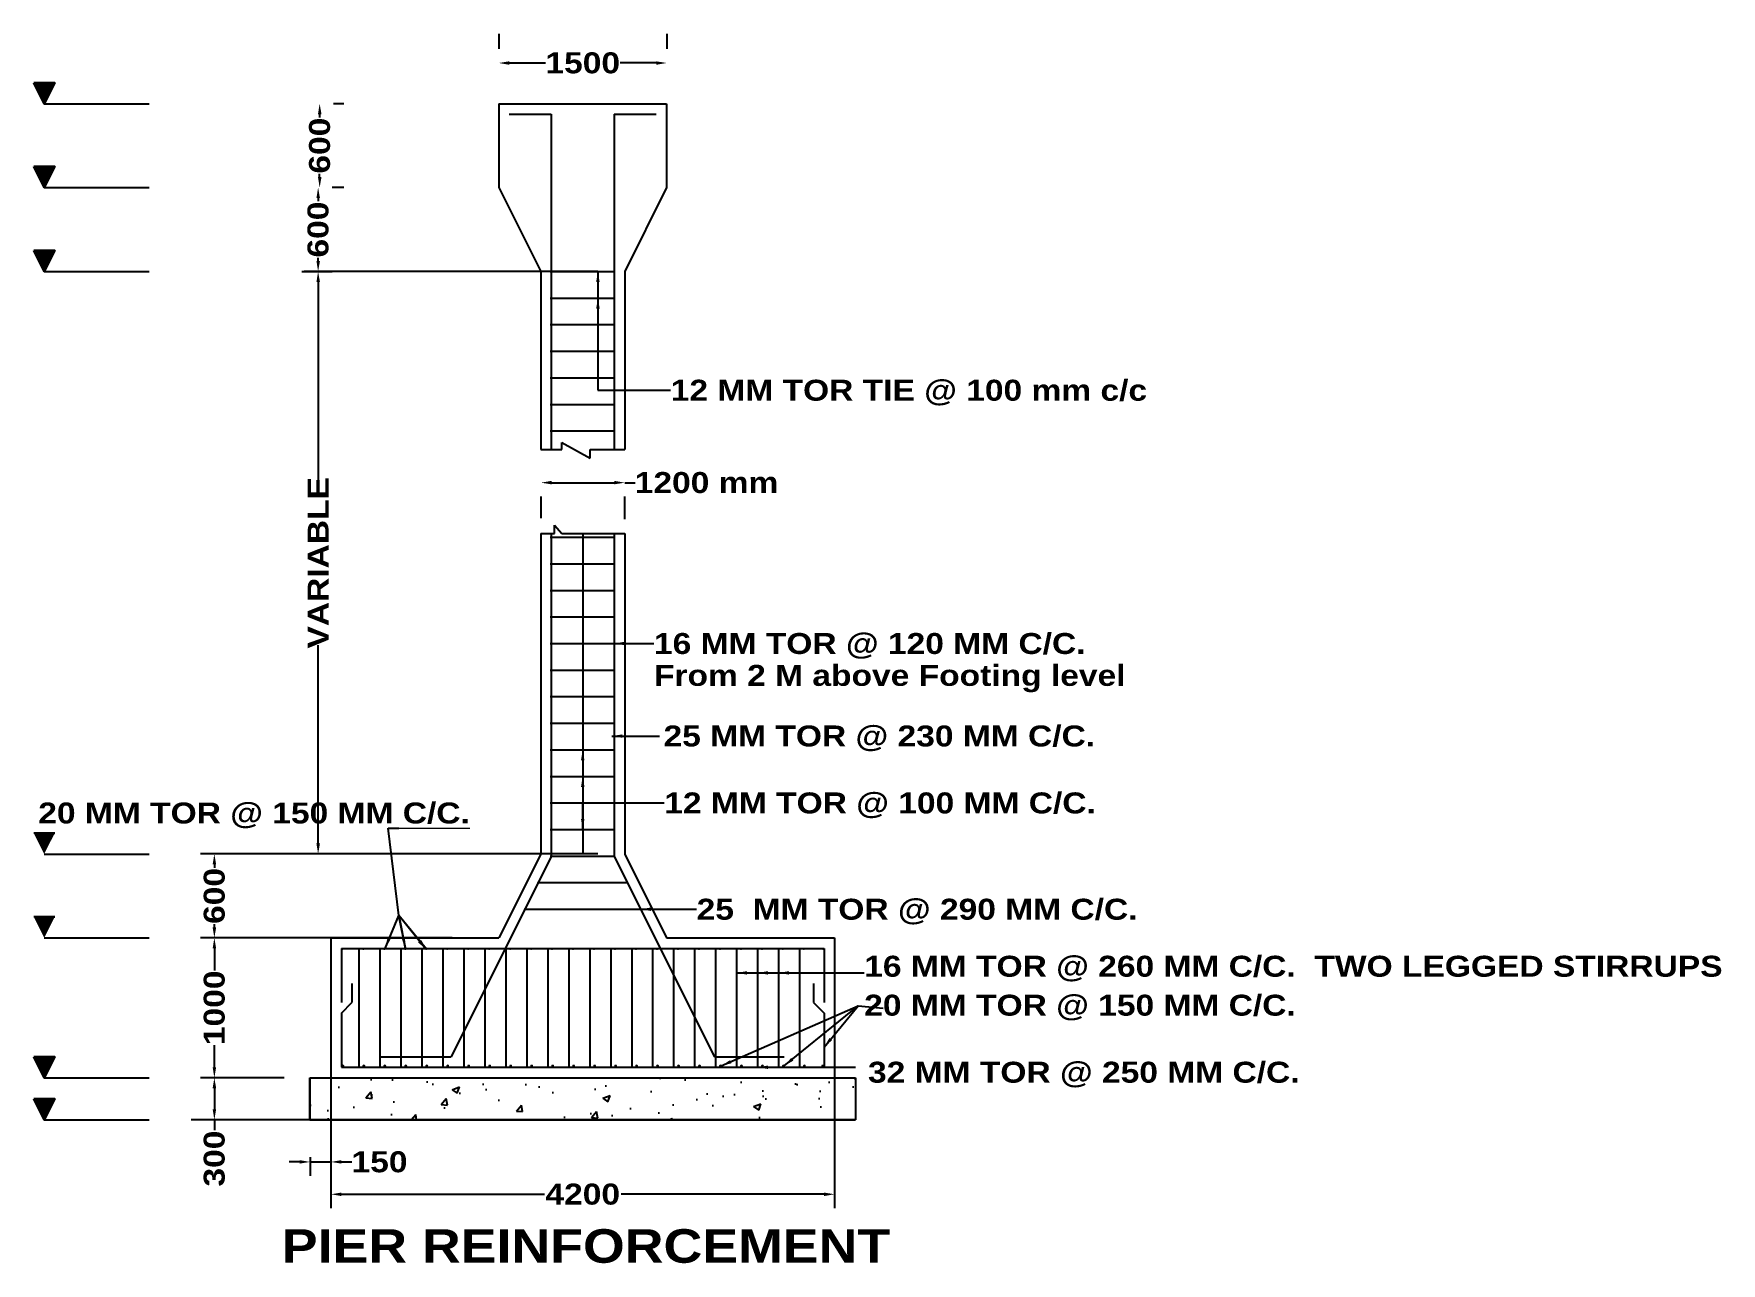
# Model space of a CAD drawing. Header units: millimetres. Extents: x 5226 to 17291, y -7952 to 839.
import ezdxf

# ---------------------------------------------------------------- set-up
doc = ezdxf.new("R2010")
doc.units = ezdxf.units.MM
doc.header["$MEASUREMENT"] = 0
doc.styles.get("Standard").update_dxf_attribs({"font": 'ariblk.TTF'})
doc.dimstyles.new('ISO-25', dxfattribs={"dimtxt": 150, "dimasz": 75, "dimexe": 100, "dimexo": 500, "dimtad": 0, "dimtxsty": 'Standard', "dimcen": 75, "dimadec": 0, "dimazin": 0, "dimtfac": 1, "dimtmove": 0, "dimatfit": 2, "dimfxl": 0, "dimarcsym": 0})
pattern_1 = [(90, (0, -600), (-3, 3), [3, -3]), (90, (0.5, -600), (-3, 3), [3, -3]), (90, (1, -600), (-3, 3), [3, -3]), (90, (1.5, -600), (-3, 3), [3, -3]), (90, (2, -600), (-3, 3), [3, -3]), (90, (2.5, -600), (-3, 3), [3, -3]), (90, (3, -600), (-3, 3), [3, -3]), (0, (0, -597), (3, -3), [3, -3]), (0, (0, -596.5), (3, -3), [3, -3]), (0, (0, -596), (3, -3), [3, -3]), (0, (0, -595.5), (3, -3), [3, -3]), (0, (0, -595), (3, -3), [3, -3]), (0, (0, -594.5), (3, -3), [3, -3]), (0, (0, -594), (3, -3), [3, -3])]
pattern_2 = [(90, (0, -1200), (-3, 3), [3, -3]), (90, (0.5, -1200), (-3, 3), [3, -3]), (90, (1, -1200), (-3, 3), [3, -3]), (90, (1.5, -1200), (-3, 3), [3, -3]), (90, (2, -1200), (-3, 3), [3, -3]), (90, (2.5, -1200), (-3, 3), [3, -3]), (90, (3, -1200), (-3, 3), [3, -3]), (0, (0, -1197), (3, -3), [3, -3]), (0, (0, -1196.5), (3, -3), [3, -3]), (0, (0, -1196), (3, -3), [3, -3]), (0, (0, -1195.5), (3, -3), [3, -3]), (0, (0, -1195), (3, -3), [3, -3]), (0, (0, -1194.5), (3, -3), [3, -3]), (0, (0, -1194), (3, -3), [3, -3])]
pattern_3 = [(90, (-9e-13, -7265.2818), (-3, 3), [3, -3]), (90, (0.5, -7265.2818), (-3, 3), [3, -3]), (90, (1, -7265.2818), (-3, 3), [3, -3]), (90, (1.5, -7265.2818), (-3, 3), [3, -3]), (90, (2, -7265.2818), (-3, 3), [3, -3]), (90, (2.5, -7265.2818), (-3, 3), [3, -3]), (90, (3, -7265.2818), (-3, 3), [3, -3]), (0, (-9e-13, -7262.2818), (3, -3), [3, -3]), (0, (-9e-13, -7261.7818), (3, -3), [3, -3]), (0, (-9e-13, -7261.2818), (3, -3), [3, -3]), (0, (-9e-13, -7260.7818), (3, -3), [3, -3]), (0, (-9e-13, -7260.2818), (3, -3), [3, -3]), (0, (-9e-13, -7259.7818), (3, -3), [3, -3]), (0, (-9e-13, -7259.2818), (3, -3), [3, -3])]
pattern_4 = [(90, (-9e-13, -6965.2818), (-3, 3), [3, -3]), (90, (0.5, -6965.2818), (-3, 3), [3, -3]), (90, (1, -6965.2818), (-3, 3), [3, -3]), (90, (1.5, -6965.2818), (-3, 3), [3, -3]), (90, (2, -6965.2818), (-3, 3), [3, -3]), (90, (2.5, -6965.2818), (-3, 3), [3, -3]), (90, (3, -6965.2818), (-3, 3), [3, -3]), (0, (-9e-13, -6962.2818), (3, -3), [3, -3]), (0, (-9e-13, -6961.7818), (3, -3), [3, -3]), (0, (-9e-13, -6961.2818), (3, -3), [3, -3]), (0, (-9e-13, -6960.7818), (3, -3), [3, -3]), (0, (-9e-13, -6960.2818), (3, -3), [3, -3]), (0, (-9e-13, -6959.7818), (3, -3), [3, -3]), (0, (-9e-13, -6959.2818), (3, -3), [3, -3])]

# ---------------------------------------------------------------- blocks, each defined once
blk = doc.blocks.new('*D1')
at = {"color": 0, "linetype": 'ByBlock', "lineweight": -2}
for p, q in [((7270, 264), (7270, 241)), ((7443, 339), (7370, 339)), ((7270, -186), (7270, -163)), ((7443, -261), (7370, -261))]:
    blk.add_line(p, q, dxfattribs=at)
at = {"color": 0, "linetype": 'ByBlock', "lineweight": 0}
for points in [[(7258, 264), (7283, 264), (7270, 339)], [(7258, -186), (7283, -186), (7270, -261)]]:
    blk.add_solid(points, dxfattribs=at)
at = {"layer": 'Defpoints', "color": 0, "linetype": 'ByBlock', "lineweight": 0}
for p in [(6943, 339), (6943, -261), (7270, -261)]:
    blk.add_point(p, dxfattribs=at)
at = {"color": 0, "linetype": 'ByBlock', "lineweight": 25, "insert": (7270, 39), "char_height": 150, "attachment_point": 5, "rotation": 90}
blk.add_mtext('600', dxfattribs=at)
blk = doc.blocks.new('*D2')
at = {"color": 0, "linetype": 'ByBlock', "lineweight": -2}
for p, q in [((8551, 839), (8551, 730)), ((9751, 839), (9751, 730)), ((8626, 630), (8884, 630)), ((9676, 630), (9418, 630))]:
    blk.add_line(p, q, dxfattribs=at)
at = {"color": 0, "linetype": 'ByBlock', "lineweight": 0}
for points in [[(8626, 642), (8626, 617), (8551, 630)], [(9676, 642), (9676, 617), (9751, 630)]]:
    blk.add_solid(points, dxfattribs=at)
at = {"layer": 'Defpoints', "color": 0, "linetype": 'ByBlock', "lineweight": 0}
for p in [(9751, 630), (8551, 339), (9751, 339)]:
    blk.add_point(p, dxfattribs=at)
at = {"color": 0, "linetype": 'ByBlock', "lineweight": 25, "insert": (9151, 630), "char_height": 150, "attachment_point": 5}
blk.add_mtext('1500', dxfattribs=at)
blk = doc.blocks.new('*D3')
at = {"color": 0, "linetype": 'ByBlock', "lineweight": -2}
for p, q in [((7259, -336), (7259, -359)), ((7443, -261), (7359, -261)), ((7259, -786), (7259, -763)), ((7143, -861), (7359, -861))]:
    blk.add_line(p, q, dxfattribs=at)
at = {"color": 0, "linetype": 'ByBlock', "lineweight": 0}
for points in [[(7247, -336), (7272, -336), (7259, -261)], [(7247, -786), (7272, -786), (7259, -861)]]:
    blk.add_solid(points, dxfattribs=at)
at = {"layer": 'Defpoints', "color": 0, "linetype": 'ByBlock', "lineweight": 0}
for p in [(6943, -261), (6643, -861), (7259, -861)]:
    blk.add_point(p, dxfattribs=at)
at = {"color": 0, "linetype": 'ByBlock', "lineweight": 25, "insert": (7259, -561), "char_height": 150, "attachment_point": 5, "rotation": 90}
blk.add_mtext('600', dxfattribs=at)
blk = doc.blocks.new('*D4')
at = {"color": 0, "linetype": 'ByBlock', "lineweight": -2}
for p, q in [((9259, -861), (7159, -861)), ((7259, -936), (7259, -2354)), ((7259, -4951), (7259, -3533)), ((9259, -5026), (7159, -5026))]:
    blk.add_line(p, q, dxfattribs=at)
at = {"color": 0, "linetype": 'ByBlock', "lineweight": 0}
for points in [[(7247, -936), (7272, -936), (7259, -861)], [(7247, -4951), (7272, -4951), (7259, -5026)]]:
    blk.add_solid(points, dxfattribs=at)
at = {"layer": 'Defpoints', "color": 0, "linetype": 'ByBlock', "lineweight": 0}
for p in [(9759, -861), (7259, -5026), (9759, -5026)]:
    blk.add_point(p, dxfattribs=at)
at = {"color": 0, "linetype": 'ByBlock', "lineweight": 25, "insert": (7259, -2944), "char_height": 150, "attachment_point": 5, "rotation": 90}
blk.add_mtext('VARIABLE', dxfattribs=at)
blk = doc.blocks.new('*D5')
at = {"color": 0, "linetype": 'ByBlock', "lineweight": -2}
for p, q in [((8517, -5026), (6417, -5026)), ((6517, -5101), (6517, -5125)), ((6517, -5551), (6517, -5528)), ((8217, -5626), (6417, -5626))]:
    blk.add_line(p, q, dxfattribs=at)
at = {"color": 0, "linetype": 'ByBlock', "lineweight": 0}
for points in [[(6505, -5101), (6530, -5101), (6517, -5026)], [(6505, -5551), (6530, -5551), (6517, -5626)]]:
    blk.add_solid(points, dxfattribs=at)
at = {"layer": 'Defpoints', "color": 0, "linetype": 'ByBlock', "lineweight": 0}
for p in [(9017, -5026), (6517, -5626), (8717, -5626)]:
    blk.add_point(p, dxfattribs=at)
at = {"color": 0, "linetype": 'ByBlock', "lineweight": 25, "insert": (6517, -5326), "char_height": 150, "attachment_point": 5, "rotation": 90}
blk.add_mtext('600', dxfattribs=at)
blk = doc.blocks.new('*D6')
at = {"color": 0, "linetype": 'ByBlock', "lineweight": -2}
for p, q in [((7017, -5626), (6417, -5626)), ((6517, -5701), (6517, -5859)), ((6517, -6551), (6517, -6394)), ((7017, -6626), (6417, -6626))]:
    blk.add_line(p, q, dxfattribs=at)
at = {"color": 0, "linetype": 'ByBlock', "lineweight": 0}
for points in [[(6505, -5701), (6530, -5701), (6517, -5626)], [(6505, -6551), (6530, -6551), (6517, -6626)]]:
    blk.add_solid(points, dxfattribs=at)
at = {"layer": 'Defpoints', "color": 0, "linetype": 'ByBlock', "lineweight": 0}
for p in [(7517, -5626), (6517, -6626), (7517, -6626)]:
    blk.add_point(p, dxfattribs=at)
at = {"color": 0, "linetype": 'ByBlock', "lineweight": 25, "insert": (6517, -6126), "char_height": 150, "attachment_point": 5, "rotation": 90}
blk.add_mtext('1000', dxfattribs=at)
blk = doc.blocks.new('*D7')
at = {"color": 0, "linetype": 'ByBlock', "lineweight": -2}
for p, q in [((6867, -6626), (6417, -6626)), ((6517, -6701), (6517, -6851)), ((6867, -6926), (6417, -6926)), ((6517, -6926), (6517, -7001))]:
    blk.add_line(p, q, dxfattribs=at)
at = {"color": 0, "linetype": 'ByBlock', "lineweight": 0}
for points in [[(6505, -6701), (6530, -6701), (6517, -6626)], [(6505, -6851), (6530, -6851), (6517, -6926)]]:
    blk.add_solid(points, dxfattribs=at)
at = {"layer": 'Defpoints', "color": 0, "linetype": 'ByBlock', "lineweight": 0}
for p in [(7367, -6626), (6517, -6926), (7367, -6926)]:
    blk.add_point(p, dxfattribs=at)
at = {"color": 0, "linetype": 'ByBlock', "lineweight": 25, "insert": (6517, -7204), "char_height": 150, "attachment_point": 5, "rotation": 90}
blk.add_mtext('300', dxfattribs=at)
blk = doc.blocks.new('*D8')
at = {"color": 0, "linetype": 'ByBlock', "lineweight": -2}
for p, q in [((7351, -6408), (7351, -7559)), ((10951, -6408), (10951, -7559)), ((7426, -7459), (8877, -7459)), ((10876, -7459), (9425, -7459))]:
    blk.add_line(p, q, dxfattribs=at)
at = {"color": 0, "linetype": 'ByBlock', "lineweight": 0}
for points in [[(7426, -7447), (7426, -7472), (7351, -7459)], [(10876, -7447), (10876, -7472), (10951, -7459)]]:
    blk.add_solid(points, dxfattribs=at)
at = {"layer": 'Defpoints', "color": 0, "linetype": 'ByBlock', "lineweight": 0}
for p in [(7351, -5908), (10951, -5908), (10951, -7459)]:
    blk.add_point(p, dxfattribs=at)
at = {"color": 0, "linetype": 'ByBlock', "lineweight": 25, "insert": (9151, -7459), "char_height": 150, "attachment_point": 5}
blk.add_mtext('4200', dxfattribs=at)
blk = doc.blocks.new('*D9')
at = {"color": 0, "linetype": 'ByBlock', "lineweight": -2}
for p, q in [((7126, -7228), (7051, -7228)), ((7201, -7195), (7201, -7328)), ((7201, -7228), (7351, -7228)), ((7351, -7195), (7351, -7328)), ((7426, -7228), (7501, -7228))]:
    blk.add_line(p, q, dxfattribs=at)
at = {"color": 0, "linetype": 'ByBlock', "lineweight": 0}
for points in [[(7126, -7215), (7126, -7240), (7201, -7228)], [(7426, -7215), (7426, -7240), (7351, -7228)]]:
    blk.add_solid(points, dxfattribs=at)
at = {"layer": 'Defpoints', "color": 0, "linetype": 'ByBlock', "lineweight": 0}
for p in [(7201, -6695), (7351, -6695), (7351, -7228)]:
    blk.add_point(p, dxfattribs=at)
at = {"color": 0, "linetype": 'ByBlock', "lineweight": 25, "insert": (7698, -7228), "char_height": 150, "attachment_point": 5}
blk.add_mtext('150', dxfattribs=at)
blk = doc.blocks.new('*D10')
at = {"color": 0, "linetype": 'ByBlock', "lineweight": -2}
for p, q in [((8928, -2371), (9376, -2371)), ((9451, -2371), (9526, -2371)), ((8853, -2625), (8853, -2471)), ((9451, -2633), (9451, -2471))]:
    blk.add_line(p, q, dxfattribs=at)
at = {"color": 0, "linetype": 'ByBlock', "lineweight": 0}
for points in [[(8928, -2358), (8928, -2383), (8853, -2371)], [(9376, -2358), (9376, -2383), (9451, -2371)]]:
    blk.add_solid(points, dxfattribs=at)
at = {"layer": 'Defpoints', "color": 0, "linetype": 'ByBlock', "lineweight": 0}
for p in [(8853, -2125), (9451, -2133), (9451, -2371)]:
    blk.add_point(p, dxfattribs=at)
at = {"color": 0, "linetype": 'ByBlock', "lineweight": 25, "insert": (10036, -2371), "char_height": 150, "attachment_point": 5}
blk.add_mtext('1200 mm', dxfattribs=at)

msp = doc.modelspace()

# ---------------------------------------------------------------- hatches: boundary and pattern name
at = {"linetype": 'ByBlock', "lineweight": 25}
h = msp.add_hatch(dxfattribs=at)
h.set_pattern_fill('AR-PARQ1', color=256, scale=0.25, style=0)
h.paths.add_polyline_path([(5300.872, 339.045), (5375.872, 489.045), (5225.872, 489.045)])
h = msp.add_hatch(dxfattribs=at)
h.set_pattern_fill('AR-PARQ1', color=256, scale=0.25, style=0)
h.set_pattern_definition(pattern_1)
h.paths.add_polyline_path([(5375.872, -110.955), (5225.872, -110.955), (5300.872, -260.955)])
h = msp.add_hatch(dxfattribs=at)
h.set_pattern_fill('AR-PARQ1', color=256, scale=0.25, style=0)
h.set_pattern_definition(pattern_1)
h.paths.add_polyline_path([(5300.872, -260.955), (5375.872, -110.955), (5225.872, -110.955)])
h = msp.add_hatch(dxfattribs=at)
h.set_pattern_fill('AR-PARQ1', color=256, scale=0.25, style=0)
h.set_pattern_definition(pattern_2)
h.paths.add_polyline_path([(5300.872, -860.955), (5375.872, -710.955), (5225.872, -710.955)])
h = msp.add_hatch(dxfattribs=at)
h.set_pattern_fill('AR-PARQ1', color=256, scale=0.25, style=0)
h.set_pattern_definition(pattern_2)
h.paths.add_polyline_path([(5375.872, -710.955), (5225.872, -710.955), (5300.872, -860.955)])
h = msp.add_hatch(dxfattribs=at)
h.set_pattern_fill('AR-PARQ1', color=256, scale=0.25, style=0)
h.set_pattern_definition([(90, (-9e-13, -5365.2818), (-3, 3), [3, -3]), (90, (0.5, -5365.2818), (-3, 3), [3, -3]), (90, (1, -5365.2818), (-3, 3), [3, -3]), (90, (1.5, -5365.2818), (-3, 3), [3, -3]), (90, (2, -5365.2818), (-3, 3), [3, -3]), (90, (2.5, -5365.2818), (-3, 3), [3, -3]), (90, (3, -5365.2818), (-3, 3), [3, -3]), (0, (-9e-13, -5362.2818), (3, -3), [3, -3]), (0, (-9e-13, -5361.7818), (3, -3), [3, -3]), (0, (-9e-13, -5361.2818), (3, -3), [3, -3]), (0, (-9e-13, -5360.7818), (3, -3), [3, -3]), (0, (-9e-13, -5360.2818), (3, -3), [3, -3]), (0, (-9e-13, -5359.7818), (3, -3), [3, -3]), (0, (-9e-13, -5359.2818), (3, -3), [3, -3])])
h.paths.add_polyline_path([(5375.872, -4876.237), (5225.872, -4876.237), (5300.872, -5026.237)])
h = msp.add_hatch(dxfattribs=at)
h.set_pattern_fill('AR-PARQ1', color=256, scale=0.25, style=0)
h.set_pattern_definition([(90, (-9e-13, -5965.2818), (-3, 3), [3, -3]), (90, (0.5, -5965.2818), (-3, 3), [3, -3]), (90, (1, -5965.2818), (-3, 3), [3, -3]), (90, (1.5, -5965.2818), (-3, 3), [3, -3]), (90, (2, -5965.2818), (-3, 3), [3, -3]), (90, (2.5, -5965.2818), (-3, 3), [3, -3]), (90, (3, -5965.2818), (-3, 3), [3, -3]), (0, (-9e-13, -5962.2818), (3, -3), [3, -3]), (0, (-9e-13, -5961.7818), (3, -3), [3, -3]), (0, (-9e-13, -5961.2818), (3, -3), [3, -3]), (0, (-9e-13, -5960.7818), (3, -3), [3, -3]), (0, (-9e-13, -5960.2818), (3, -3), [3, -3]), (0, (-9e-13, -5959.7818), (3, -3), [3, -3]), (0, (-9e-13, -5959.2818), (3, -3), [3, -3])])
h.paths.add_polyline_path([(5375.872, -5476.237), (5225.872, -5476.237), (5300.872, -5626.237)])
h = msp.add_hatch(dxfattribs=at)
h.set_pattern_fill('AR-PARQ1', color=256, scale=0.25, style=0)
h.set_pattern_definition(pattern_4)
h.paths.add_polyline_path([(5375.872, -6476.237), (5225.872, -6476.237), (5300.872, -6626.237)])
h = msp.add_hatch(dxfattribs=at)
h.set_pattern_fill('AR-PARQ1', color=256, scale=0.25, style=0)
h.set_pattern_definition(pattern_4)
h.paths.add_polyline_path([(5300.872, -6626.237), (5375.872, -6476.237), (5225.872, -6476.237)])
h = msp.add_hatch(dxfattribs=at)
h.set_pattern_fill('AR-CONC', color=256, scale=75, style=0)
h.paths.add_polyline_path([(7200.872, -6626.237), (7200.872, -6926.237), (11100.872, -6926.237), (11100.872, -6626.237)])
h = msp.add_hatch(dxfattribs=at)
h.set_pattern_fill('AR-PARQ1', color=256, scale=0.25, style=0)
h.set_pattern_definition(pattern_3)
h.paths.add_polyline_path([(5300.872, -6926.237), (5375.872, -6776.237), (5225.872, -6776.237)])
h = msp.add_hatch(dxfattribs=at)
h.set_pattern_fill('AR-PARQ1', color=256, scale=0.25, style=0)
h.set_pattern_definition(pattern_3)
h.paths.add_polyline_path([(5375.872, -6776.237), (5225.872, -6776.237), (5300.872, -6926.237)])

# ---------------------------------------------------------------- linework, layer by layer
for p, q in [((5225.872, 489.045), (5300.872, 339.045)), ((5375.872, 489.045), (5225.872, 489.045)), ((5300.872, 489.045), (5375.872, 489.045)), ((5300.872, 339.045), (5375.872, 489.045)), ((5300.872, 339.045), (6050.872, 339.045)), ((8550.872, 339.045), (8550.872, -260.955)), ((8550.872, 339.045), (9750.872, 339.045)), ((8625.872, 264.045), (8925.872, 264.045)), ((8925.872, 264.045), (8925.872, -2133.306)), ((9375.872, 264.045), (9675.872, 264.045)), ((9375.872, 264.045), (9375.872, -2133.306)), ((9750.872, 339.045), (9750.872, -260.955)), ((5225.872, -110.955), (5300.872, -260.955)), ((5375.872, -110.955), (5225.872, -110.955)), ((5300.872, -260.955), (5375.872, -110.955)), ((5300.872, -110.955), (5375.872, -110.955)), ((5300.872, -260.955), (6050.872, -260.955)), ((5300.872, -260.955), (6050.872, -260.955)), ((8550.872, -260.955), (8850.872, -860.955)), ((9750.872, -260.955), (9450.872, -860.955)), ((5375.872, -710.955), (5225.872, -710.955)), ((5225.872, -710.955), (5300.872, -860.955)), ((5300.872, -710.955), (5375.872, -710.955)), ((5300.872, -860.955), (5375.872, -710.955)), ((5300.872, -860.955), (6050.872, -860.955)), ((5300.872, -860.955), (6050.872, -860.955)), ((5300.872, -860.955), (6050.872, -860.955)), ((8850.872, -860.955), (8850.872, -2133.306)), ((8918.872, -860.955), (9382.872, -860.955)), ((9450.872, -860.955), (9450.872, -2133.306)), ((8918.872, -1050.955), (9382.872, -1050.955)), ((8918.872, -1050.955), (9382.872, -1050.955)), ((8918.872, -1240.955), (9382.872, -1240.955)), ((8918.872, -1240.955), (9382.872, -1240.955)), ((8918.872, -1430.955), (9382.872, -1430.955)), ((8918.872, -1430.955), (9382.872, -1430.955)), ((8918.872, -1620.955), (9382.872, -1620.955)), ((8918.872, -1620.955), (9382.872, -1620.955)), ((8918.872, -1810.955), (9382.872, -1810.955)), ((8918.872, -1810.955), (9382.872, -1810.955)), ((8918.872, -2000.955), (9382.872, -2000.955)), ((8918.872, -2000.955), (9382.872, -2000.955)), ((8850.872, -2133.306), (9000.554, -2133.306)), ((9000.554, -2133.306), (9000.554, -2084.196)), ((9000.554, -2084.196), (9205.043, -2195.591)), ((9205.043, -2142.546), (9205.043, -2133.306)), ((9205.043, -2133.306), (9450.872, -2133.306)), ((9205.043, -2195.591), (9205.043, -2142.546)), ((8850.872, -2733.306), (8850.872, -5026.237)), ((8850.872, -2733.306), (8950.096, -2733.306)), ((8918.872, -2760.955), (9382.872, -2760.955)), ((8918.872, -2760.955), (9382.872, -2760.955)), ((8925.872, -2733.306), (8925.872, -5043.942)), ((8950.096, -2733.306), (8950.096, -2675.649)), ((8950.096, -2675.649), (9002.417, -2733.999)), ((9002.417, -2733.999), (9450.872, -2733.999)), ((9150.872, -2733.306), (9150.872, -5026.237)), ((9375.872, -2733.999), (9375.872, -5043.942)), ((9450.872, -2733.306), (9450.872, -5026.237)), ((8918.872, -2950.955), (9382.872, -2950.955)), ((8918.872, -2950.955), (9382.872, -2950.955)), ((8918.872, -3140.955), (9382.872, -3140.955)), ((8918.872, -3140.955), (9382.872, -3140.955)), ((8918.872, -3330.955), (9382.872, -3330.955)), ((8918.872, -3330.955), (9382.872, -3330.955)), ((8918.872, -3520.955), (9382.872, -3520.955)), ((8918.872, -3520.955), (9382.872, -3520.955)), ((8918.872, -3710.955), (9382.872, -3710.955)), ((8918.872, -3710.955), (9382.872, -3710.955)), ((8918.872, -3900.955), (9382.872, -3900.955)), ((8918.872, -3900.955), (9382.872, -3900.955)), ((8918.872, -4090.955), (9382.872, -4090.955)), ((8918.872, -4090.955), (9382.872, -4090.955)), ((8918.872, -4280.955), (9382.872, -4280.955)), ((8918.872, -4280.955), (9382.872, -4280.955)), ((8918.872, -4470.955), (9382.872, -4470.955)), ((8918.872, -4470.955), (9382.872, -4470.955)), ((8918.872, -4660.955), (9382.872, -4660.955)), ((8918.872, -4660.955), (9382.872, -4660.955)), ((5375.872, -4876.237), (5225.872, -4876.237)), ((5300.872, -4876.237), (5375.872, -4876.237)), ((8918.872, -4850.955), (9382.872, -4850.955)), ((8918.872, -4850.955), (9382.872, -4850.955)), ((5300.872, -5026.237), (6050.872, -5026.237)), ((5300.872, -5026.237), (6050.872, -5026.237)), ((8925.872, -5043.942), (8209.724, -6476.237)), ((8850.872, -5026.237), (8550.872, -5626.237)), ((8918.872, -5040.955), (9382.872, -5040.955)), ((8918.872, -5040.955), (9382.872, -5040.955)), ((9375.872, -5043.942), (10092.019, -6476.237)), ((9450.872, -5026.237), (9750.872, -5626.237)), ((8827.893, -5230.955), (9469.378, -5230.955)), ((8732.893, -5420.955), (9564.378, -5420.955)), ((5375.872, -5476.237), (5225.872, -5476.237)), ((5300.872, -5476.237), (5375.872, -5476.237)), ((5300.872, -5626.237), (6050.872, -5626.237)), ((7350.872, -5626.237), (7350.872, -6626.237)), ((7350.872, -5626.237), (8550.872, -5626.237)), ((9750.872, -5626.237), (10950.872, -5626.237)), ((10950.872, -5626.237), (10950.872, -6626.237)), ((7425.872, -5701.237), (7425.872, -6088.737)), ((7425.872, -5701.237), (10875.872, -5701.237)), ((7550.872, -5701.237), (7550.872, -6551.237)), ((7700.872, -5701.237), (7700.872, -6551.237)), ((7850.872, -5701.237), (7850.872, -6551.237)), ((8000.872, -5701.237), (8000.872, -6551.237)), ((8150.872, -5701.237), (8150.872, -6551.237)), ((8300.872, -5701.237), (8300.872, -6551.237)), ((8450.872, -5701.237), (8450.872, -6551.237)), ((8600.872, -5701.237), (8600.872, -6551.237)), ((8750.872, -5701.237), (8750.872, -6551.237)), ((8900.872, -5701.237), (8900.872, -6551.237)), ((9050.872, -5701.237), (9050.872, -6551.237)), ((9200.872, -5701.237), (9200.872, -6551.237)), ((9350.872, -5701.237), (9350.872, -6551.237)), ((9500.872, -5701.237), (9500.872, -6551.237)), ((9650.872, -5701.237), (9650.872, -6551.237)), ((9800.872, -5701.237), (9800.872, -6551.237)), ((9950.872, -5701.237), (9950.872, -6551.237)), ((10100.872, -5701.237), (10100.872, -6551.237)), ((10250.872, -5701.237), (10250.872, -6551.237)), ((10400.872, -5701.237), (10400.872, -6551.237)), ((10550.872, -5701.237), (10550.872, -6551.237)), ((10700.872, -5701.237), (10700.872, -6551.237)), ((10875.872, -5701.237), (10875.872, -6088.737)), ((7500.872, -5951.237), (7500.872, -6088.737)), ((10800.872, -5951.237), (10800.872, -6088.737)), ((7425.872, -6163.737), (7500.872, -6088.737)), ((10800.872, -6088.737), (10875.872, -6163.737)), ((7425.872, -6163.737), (7425.872, -6551.237)), ((10875.872, -6163.737), (10875.872, -6551.237)), ((5225.872, -6476.237), (5300.872, -6626.237)), ((5375.872, -6476.237), (5225.872, -6476.237)), ((5300.872, -6626.237), (5375.872, -6476.237)), ((5300.872, -6476.237), (5375.872, -6476.237)), ((7709.724, -6476.237), (8209.724, -6476.237)), ((10092.019, -6476.237), (10592.019, -6476.237)), ((5300.872, -6626.237), (6050.872, -6626.237)), ((5300.872, -6626.237), (6050.872, -6626.237)), ((5300.872, -6626.237), (6050.872, -6626.237)), ((5300.872, -6626.237), (6050.872, -6626.237)), ((5300.872, -6626.237), (6050.872, -6626.237)), ((7200.872, -6626.237), (11100.872, -6626.237)), ((7200.872, -6626.237), (7200.872, -6926.237)), ((7200.872, -6926.237), (7200.872, -6626.237)), ((7200.872, -6626.237), (11100.872, -6626.237)), ((7425.872, -6551.237), (10875.872, -6551.237)), ((11100.872, -6626.237), (11100.872, -6926.237)), ((11100.872, -6626.237), (11100.872, -6926.237)), ((5225.872, -6776.237), (5300.872, -6926.237)), ((5375.872, -6776.237), (5225.872, -6776.237)), ((5300.872, -6926.237), (5375.872, -6776.237)), ((5300.872, -6776.237), (5375.872, -6776.237)), ((5300.872, -6926.237), (6050.872, -6926.237)), ((5300.872, -6926.237), (6050.872, -6926.237)), ((5300.872, -6926.237), (6050.872, -6926.237)), ((5300.872, -6926.237), (6050.872, -6926.237)), ((11100.872, -6926.237), (6350.872, -6926.237)), ((7200.872, -6926.237), (11100.872, -6926.237))]:
    msp.add_line(p, q, dxfattribs=at)
at = {"lineweight": 0}
msp.add_line((7760.15, -4842.509), (8343.76, -4842.509), dxfattribs=at)
at = {"linetype": 'ByBlock', "lineweight": 25}
for points in [[(5225.872, 489.045), (5375.872, 489.045), (5300.872, 339.045), (5225.872, 489.045)], [(5225.872, -110.955), (5375.872, -110.955), (5300.872, -260.955), (5225.872, -110.955)], [(5225.872, -710.955), (5375.872, -710.955), (5300.872, -860.955), (5225.872, -710.955)], [(5225.872, -6476.237), (5375.872, -6476.237), (5300.872, -6626.237), (5225.872, -6476.237)], [(5225.872, -6776.237), (5375.872, -6776.237), (5300.872, -6926.237), (5225.872, -6776.237)]]:
    msp.add_lwpolyline(points, dxfattribs=at)
for points, const_width in [([(8919.872, -860.955, 1), (8923.872, -860.955, 1)], 4), ([(9377.872, -860.955, 1), (9381.872, -860.955, 1)], 4), ([(8919.872, -1050.955, 1), (8923.872, -1050.955, 1)], 4), ([(9377.872, -1050.955, 1), (9381.872, -1050.955, 1)], 4), ([(8919.872, -1240.955, 1), (8923.872, -1240.955, 1)], 4), ([(9377.872, -1240.955, 1), (9381.872, -1240.955, 1)], 4), ([(8919.872, -1430.955, 1), (8923.872, -1430.955, 1)], 4), ([(9377.872, -1430.955, 1), (9381.872, -1430.955, 1)], 4), ([(8919.872, -1620.955, 1), (8923.872, -1620.955, 1)], 4), ([(9377.872, -1620.955, 1), (9381.872, -1620.955, 1)], 4), ([(8919.872, -1810.955, 1), (8923.872, -1810.955, 1)], 4), ([(9377.872, -1810.955, 1), (9381.872, -1810.955, 1)], 4), ([(8919.872, -2000.955, 1), (8923.872, -2000.955, 1)], 4), ([(9377.872, -2000.955, 1), (9381.872, -2000.955, 1)], 4), ([(8919.872, -2760.955, 1), (8923.872, -2760.955, 1)], 4), ([(9377.872, -2760.955, 1), (9381.872, -2760.955, 1)], 4), ([(8919.872, -2950.955, 1), (8923.872, -2950.955, 1)], 4), ([(9377.872, -2950.955, 1), (9381.872, -2950.955, 1)], 4), ([(8919.872, -3140.955, 1), (8923.872, -3140.955, 1)], 4), ([(9377.872, -3140.955, 1), (9381.872, -3140.955, 1)], 4), ([(8919.872, -3330.955, 1), (8923.872, -3330.955, 1)], 4), ([(9377.872, -3330.955, 1), (9381.872, -3330.955, 1)], 4), ([(8919.872, -3520.955, 1), (8923.872, -3520.955, 1)], 4), ([(9377.872, -3520.955, 1), (9381.872, -3520.955, 1)], 4), ([(8919.872, -3710.955, 1), (8923.872, -3710.955, 1)], 4), ([(9377.872, -3710.955, 1), (9381.872, -3710.955, 1)], 4), ([(8919.872, -3900.955, 1), (8923.872, -3900.955, 1)], 4), ([(9377.872, -3900.955, 1), (9381.872, -3900.955, 1)], 4), ([(8919.872, -4090.955, 1), (8923.872, -4090.955, 1)], 4), ([(9377.872, -4090.955, 1), (9381.872, -4090.955, 1)], 4), ([(8919.872, -4280.955, 1), (8923.872, -4280.955, 1)], 4), ([(9377.872, -4280.955, 1), (9381.872, -4280.955, 1)], 4), ([(8919.872, -4470.955, 1), (8923.872, -4470.955, 1)], 4), ([(9377.872, -4470.955, 1), (9381.872, -4470.955, 1)], 4), ([(8919.872, -4660.955, 1), (8923.872, -4660.955, 1)], 4), ([(9377.872, -4660.955, 1), (9381.872, -4660.955, 1)], 4), ([(8919.872, -4850.955, 1), (8923.872, -4850.955, 1)], 4), ([(9377.872, -4850.955, 1), (9381.872, -4850.955, 1)], 4), ([(8919.872, -5040.955, 1), (8923.872, -5040.955, 1)], 4), ([(9377.872, -5040.955, 1), (9381.872, -5040.955, 1)], 4), ([(8825.893, -5230.955, 1), (8829.893, -5230.955, 1)], 4), ([(9475.85, -5230.955, -1), (9471.85, -5230.955, -1)], 4), ([(8730.893, -5420.955, 1), (8734.893, -5420.955, 1)], 4), ([(9570.85, -5420.955, -1), (9566.85, -5420.955, -1)], 4), ([(7428.872, -5707.237, 1), (7434.872, -5707.237, 1)], 6), ([(7578.872, -5707.237, 1), (7584.872, -5707.237, 1)], 6), ([(7728.872, -5707.237, 1), (7734.872, -5707.237, 1)], 6), ([(7878.872, -5707.237, 1), (7884.872, -5707.237, 1)], 6), ([(8028.872, -5707.237, 1), (8034.872, -5707.237, 1)], 6), ([(8178.872, -5707.237, 1), (8184.872, -5707.237, 1)], 6), ([(8328.872, -5707.237, 1), (8334.872, -5707.237, 1)], 6), ([(8478.872, -5707.237, 1), (8484.872, -5707.237, 1)], 6), ([(8628.872, -5707.237, 1), (8634.872, -5707.237, 1)], 6), ([(8778.872, -5707.237, 1), (8784.872, -5707.237, 1)], 6), ([(8928.872, -5707.237, 1), (8934.872, -5707.237, 1)], 6), ([(9078.872, -5707.237, 1), (9084.872, -5707.237, 1)], 6), ([(9228.872, -5707.237, 1), (9234.872, -5707.237, 1)], 6), ([(9378.872, -5707.237, 1), (9384.872, -5707.237, 1)], 6), ([(9528.872, -5707.237, 1), (9534.872, -5707.237, 1)], 6), ([(9678.872, -5707.237, 1), (9684.872, -5707.237, 1)], 6), ([(9828.872, -5707.237, 1), (9834.872, -5707.237, 1)], 6), ([(9978.872, -5707.237, 1), (9984.872, -5707.237, 1)], 6), ([(10128.872, -5707.237, 1), (10134.872, -5707.237, 1)], 6), ([(10278.872, -5707.237, 1), (10284.872, -5707.237, 1)], 6), ([(10428.872, -5707.237, 1), (10434.872, -5707.237, 1)], 6), ([(10578.872, -5707.237, 1), (10584.872, -5707.237, 1)], 6), ([(10728.872, -5707.237, 1), (10734.872, -5707.237, 1)], 6), ([(10868.633, -5707.237, 1), (10874.633, -5707.237, 1)], 6), ([(7430.872, -6541.237, 1), (7440.872, -6541.237, 1)], 10), ([(7580.872, -6541.237, 1), (7590.872, -6541.237, 1)], 10), ([(7730.872, -6541.237, 1), (7740.872, -6541.237, 1)], 10), ([(7880.872, -6541.237, 1), (7890.872, -6541.237, 1)], 10), ([(8030.872, -6541.237, 1), (8040.872, -6541.237, 1)], 10), ([(8180.872, -6541.237, 1), (8190.872, -6541.237, 1)], 10), ([(8330.872, -6541.237, 1), (8340.872, -6541.237, 1)], 10), ([(8480.872, -6541.237, 1), (8490.872, -6541.237, 1)], 10), ([(8630.872, -6541.237, 1), (8640.872, -6541.237, 1)], 10), ([(8780.872, -6541.237, 1), (8790.872, -6541.237, 1)], 10), ([(8930.872, -6541.237, 1), (8940.872, -6541.237, 1)], 10), ([(9080.872, -6541.237, 1), (9090.872, -6541.237, 1)], 10), ([(9230.872, -6541.237, 1), (9240.872, -6541.237, 1)], 10), ([(9380.872, -6541.237, 1), (9390.872, -6541.237, 1)], 10), ([(9530.872, -6541.237, 1), (9540.872, -6541.237, 1)], 10), ([(9680.872, -6541.237, 1), (9690.872, -6541.237, 1)], 10), ([(9830.872, -6541.237, 1), (9840.872, -6541.237, 1)], 10), ([(9980.872, -6541.237, 1), (9990.872, -6541.237, 1)], 10), ([(10130.872, -6541.237, 1), (10140.872, -6541.237, 1)], 10), ([(10280.872, -6541.237, 1), (10290.872, -6541.237, 1)], 10), ([(10430.872, -6541.237, 1), (10440.872, -6541.237, 1)], 10), ([(10580.872, -6541.237, 1), (10590.872, -6541.237, 1)], 10), ([(10730.872, -6541.237, 1), (10740.872, -6541.237, 1)], 10), ([(10861.769, -6541.237, 1), (10871.769, -6541.237, 1)], 10)]:
    msp.add_lwpolyline(points, format="xyb", close=True, dxfattribs=dict(at, const_width=const_width))

# ---------------------------------------------------------------- texts
at = {"linetype": 'ByBlock', "lineweight": 25, "char_height": 150, "attachment_point": 1}
for s, insert in [('12 MM TOR TIE @ 100 mm c/c', (9780.013, -1634.916)), ('16 MM TOR @ 120 MM C/C. ', (9660.159, -3445.955)), ('From 2 M above Footing level', (9660.159, -3673.951)), ('25 MM TOR @ 230 MM C/C.', (9728.631, -4107.142)), ('25  MM TOR @ 290 MM C/C.', (9965.352, -5345.955))]:
    msp.add_mtext(s, dxfattribs=dict(at, insert=insert))
at = {"linetype": 'ByBlock', "lineweight": 25, "width": 7153.5104}
for s, insert, char_height, attachment_point in [('12 MM TOR @ 100 MM C/C.', (9733.827, -4585.955), 150, 1), ('20 MM TOR @ 150 MM C/C.', (8343.76, -4842.509), 150, 9), ('\\pt2250;16 MM TOR @ 260 MM C/C.  TWO LEGGED STIRRUPS', (11163.378, -5753.582), 150, 1), ('20 MM TOR @ 150 MM C/C.', (11163.378, -6032.117), 150, 1), ('32 MM TOR @ 250 MM C/C.', (11190.529, -6511.368), 150, 1), ('PIER REINFORCEMENT ', (6999.489, -7709.031), 240, 1)]:
    msp.add_mtext(s, dxfattribs=dict(at, insert=insert, char_height=char_height, attachment_point=attachment_point))

# ---------------------------------------------------------------- dimensions: what is measured, and where the dimension line sits
at = {"linetype": 'ByBlock', "lineweight": 25}
for base, p1, p2, text, picture, middle in [((9750.872, 629.767), (8550.872, 339.045), (9750.872, 339.045), '1500', '*D2', (9150.872, 629.767)), ((9450.852, -2370.985), (8852.756, -2125.194), (9450.852, -2132.757), '1200 mm', '*D10', (10035.822, -2370.985)), ((10950.872, -7459.252), (7350.872, -5907.696), (10950.872, -5907.696), '4200', '*D8', (9150.872, -7459.252))]:
    dim = msp.add_linear_dim(base=base, p1=p1, p2=p2, text=text, dimstyle='ISO-25', dxfattribs=at)
    dim.commit()
    dim.dimension.update_dxf_attribs({"geometry": picture, "text_midpoint": middle})
for base, p1, p2, picture, middle in [((7270.268, -260.955), (6943.171, 339.045), (6943.171, -260.955), '*D1', (7270.268, 39.045)), ((7259.311, -860.955), (6943.171, -260.955), (6643.171, -860.955), '*D3', (7259.311, -560.955)), ((6517.212, -5626.237), (9017.212, -5026.237), (8717.212, -5626.237), '*D5', (6517.212, -5326.237)), ((6517.212, -6626.237), (7517.212, -5626.237), (7517.212, -6626.237), '*D6', (6517.212, -6126.237)), ((6517.212, -6926.237), (7367.212, -6626.237), (7367.212, -6926.237), '*D7', (6517.212, -7203.533))]:
    dim = msp.add_linear_dim(base=base, p1=p1, p2=p2, angle=90, dimstyle='ISO-25', dxfattribs=at)
    dim.commit()
    dim.dimension.update_dxf_attribs({"geometry": picture, "text_midpoint": middle})
dim = msp.add_linear_dim(base=(7259.311, -5026.237), p1=(9759.311, -860.955), p2=(9759.311, -5026.237), angle=90, text='VARIABLE', dimstyle='ISO-25', dxfattribs=at)
dim.commit()
dim.dimension.update_dxf_attribs({"geometry": '*D4', "text_midpoint": (7259.311, -2943.596)})
dim = msp.add_linear_dim(base=(7350.872, -7227.657), p1=(7200.872, -6694.642), p2=(7350.872, -6694.642), dimstyle='ISO-25', dxfattribs=at)
dim.commit()
dim.dimension.update_dxf_attribs({"geometry": '*D9', "text_midpoint": (7698.308, -7227.657)})

# ---------------------------------------------------------------- leaders
for points in [[(9259.311, -860.955), (9259.311, -1709.916), (9779.388, -1709.916)], [(9259.311, -1050.955), (9259.311, -1100.411)], [(9150.872, -4280.955), (9150.872, -4470.955), (9150.872, -4660.955)], [(9150.872, -4470.955), (9150.872, -4660.955), (9733.202, -4660.955)], [(8028.872, -5707.237), (7835.15, -5465.96), (7884.872, -5707.237)], [(7883.635, -5701.237), (7835.15, -5465.96)], [(10140.872, -6541.237), (11120.657, -6112.372)], [(10590.872, -6541.237), (11120.657, -6112.372)], [(10875.872, -6407.696), (11120.657, -6112.372), (11299.564, -6128.138)]]:
    msp.add_leader(points, dimstyle='ISO-25', dxfattribs=at)
at = {"linetype": 'ByBlock', "lineweight": 25, "annotation_type": 0, "has_hookline": 1, "hookline_direction": 0}
for points, text_width in [([(9259.311, -1050.955), (9259.311, -1709.916), (9779.388, -1709.916)], 3345.02), ([(9375.872, -3520.955), (9659.534, -3520.955)], 2989.154), ([(9150.872, -4850.955), (9150.872, -4660.955), (9733.202, -4660.955)], 2977.592), ([(9564.378, -5420.955), (9964.727, -5420.955)], 2989.154)]:
    msp.add_leader(points, dimstyle='ISO-25', dxfattribs=dict(at, text_width=text_width))
at = {"linetype": 'ByBlock', "lineweight": 25}
msp.add_leader([(9359.732, -4182.903), (9700.706, -4182.903)], dimstyle='ISO-25', override={"dimgap": 0.625, "dimtad": 0}, dxfattribs=at)
at = {"lineweight": 0}
for points in [[(8034.872, -5707.237), (7835.15, -5465.96), (7760.15, -4842.509), (7835.15, -4842.509)], [(7737.365, -5701.237), (7835.15, -5465.96)], [(10250.872, -5876.237), (11162.753, -5876.237)], [(10400.872, -5876.237), (11162.753, -5876.237)], [(10550.872, -5876.237), (11162.753, -5876.237)], [(10400.872, -6551.237), (11100.872, -6551.237)]]:
    msp.add_leader(points, dimstyle='ISO-25', override={"dimgap": 0.625, "dimtad": 0}, dxfattribs=at)

doc.saveas('drawing.dxf')
